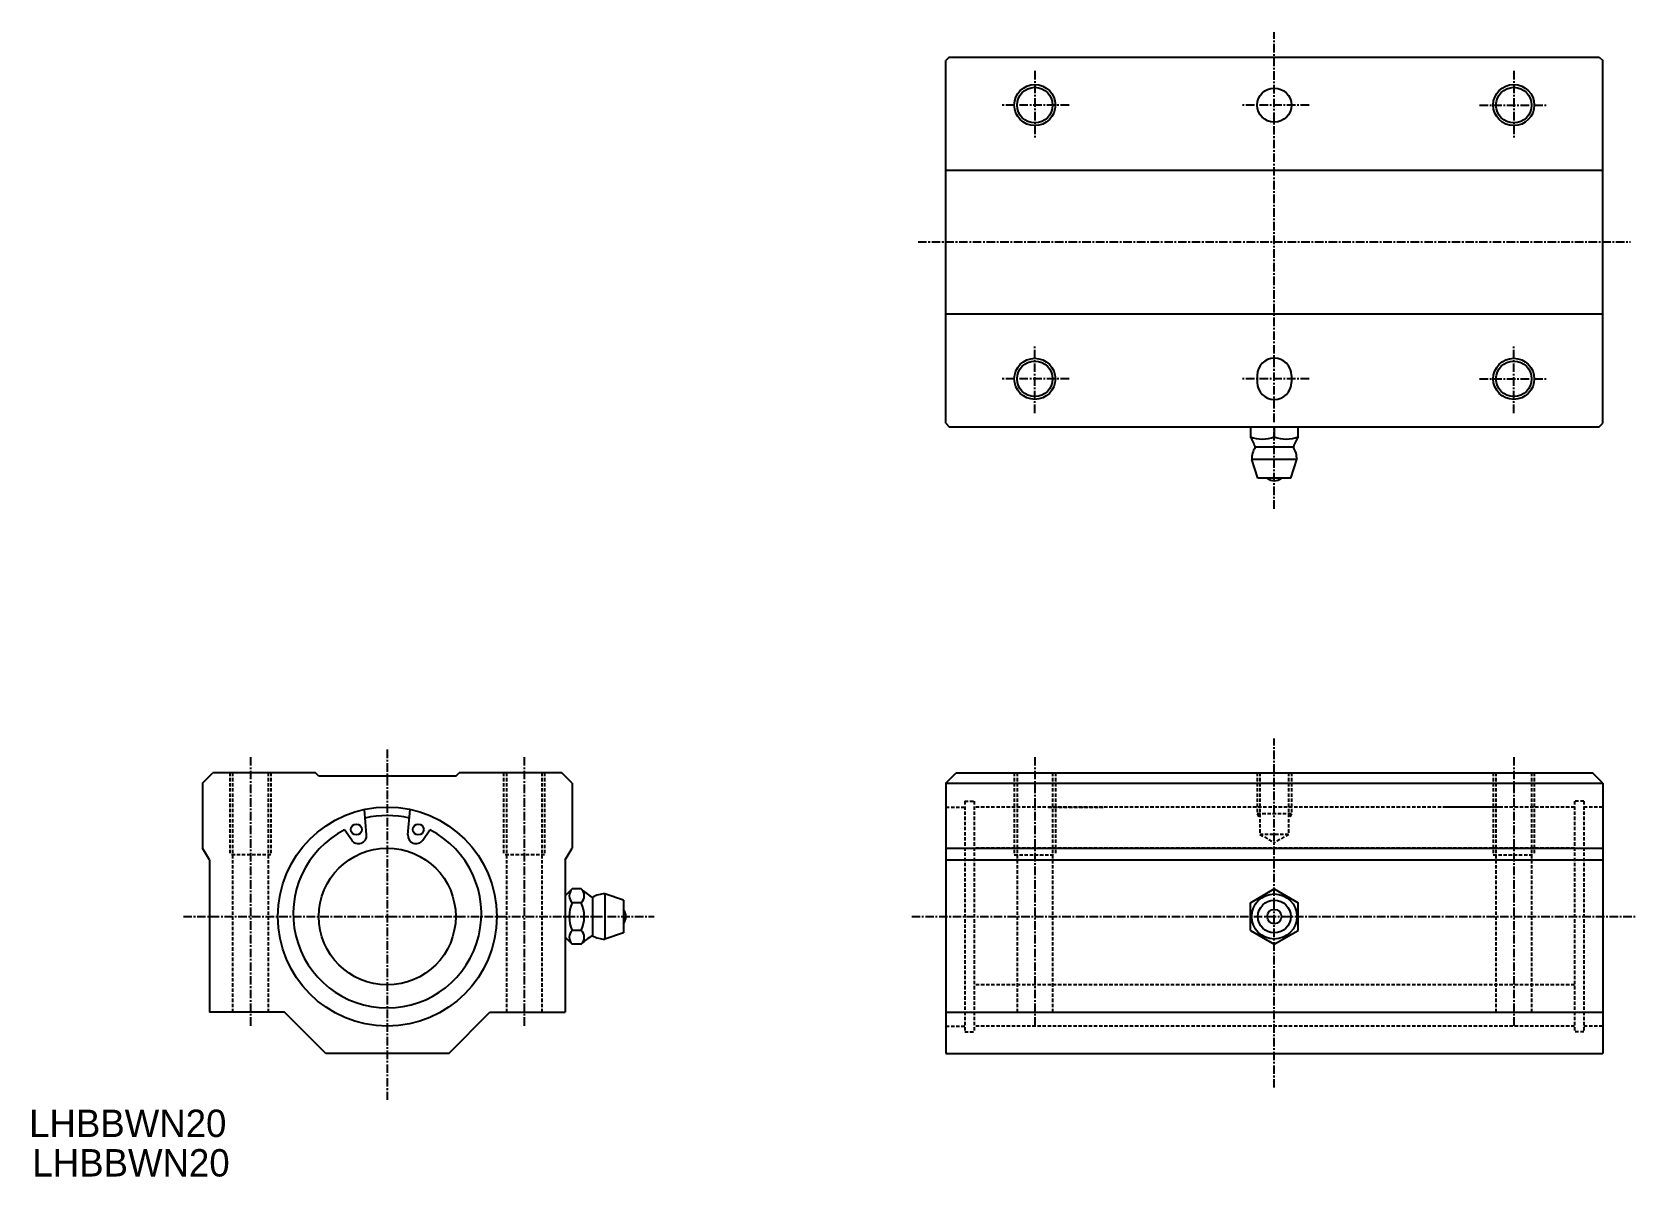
# Model space of a CAD drawing. Extents: x 46 to 281, y 21 to 188.
import ezdxf

# ---------------------------------------------------------------- set-up
doc = ezdxf.new("R2010")
doc.units = 0
doc.linetypes.add('CENTER', pattern=[2, 1.25, -0.25, 0.25, -0.25])
doc.linetypes.add('DASHED', pattern=[0.75, 0.5, -0.25])
doc.layers.get('0').update_dxf_attribs({"linetype": 'CONTINUOUS'})
doc.layers.add('CENTER', color=1, linetype='CENTER')

msp = doc.modelspace()

# ---------------------------------------------------------------- linework, layer by layer
at = {"color": 7, "linetype": 'CONTINUOUS'}
for p, q in [((180.52, 184.79), (180.02, 184.29)), ((180.02, 131.29), (180.02, 184.29)), ((180.52, 184.79), (275.52, 184.79)), ((275.52, 184.79), (276.02, 184.29)), ((276.02, 131.29), (276.02, 184.29)), ((180.02, 168.29), (276.02, 168.29)), ((180.02, 147.29), (276.02, 147.29)), ((225.52, 138.29), (225.52, 137.29)), ((230.52, 138.29), (230.52, 137.29)), ((180.02, 131.29), (180.52, 130.79)), ((180.52, 130.79), (275.52, 130.79)), ((224.52, 130.79), (224.52, 129.31)), ((228.02, 130.79), (228.02, 129.31)), ((231.52, 129.31), (231.52, 130.79)), ((275.52, 130.79), (276.02, 131.29)), ((71.38, 78.72), (72.88, 80.22)), ((87.88, 80.22), (72.88, 80.22)), ((80.38, 80.22), (80.38, 80.22)), ((84.13, 80.22), (84.13, 80.22)), ((88.38, 79.72), (87.88, 80.22)), ((108.38, 79.72), (108.88, 80.22)), ((123.88, 80.22), (108.88, 80.22)), ((125.38, 78.72), (123.88, 80.22)), ((180.02, 78.72), (181.52, 80.22)), ((181.52, 80.22), (274.52, 80.22)), ((276.02, 78.72), (274.52, 80.22)), ((71.38, 78.72), (71.38, 69.22)), ((108.38, 79.72), (88.38, 79.72)), ((125.38, 78.72), (125.38, 69.22)), ((180.02, 78.72), (276.02, 78.72)), ((180.02, 78.72), (180.02, 39.22)), ((276.02, 78.72), (276.02, 39.22)), ((95.36, 71.18), (95.03, 74.87)), ((101.4, 71.18), (101.72, 74.87)), ((93.18, 70.39), (92.14, 71.88)), ((103.57, 70.39), (104.61, 71.88)), ((72.38, 67.49), (71.38, 69.22)), ((124.38, 67.49), (125.38, 69.22)), ((180.02, 69.22), (276.02, 69.22)), ((72.38, 67.49), (72.38, 45.22)), ((124.38, 67.49), (124.38, 45.22)), ((180.02, 67.49), (276.02, 67.49)), ((224.52, 61.24), (228.02, 63.26)), ((224.52, 57.2), (224.52, 61.24)), ((228.02, 63.26), (231.52, 61.24)), ((231.52, 57.2), (231.52, 61.24)), ((224.52, 57.2), (228.02, 55.18)), ((228.02, 55.18), (231.52, 57.2)), ((83.38, 45.22), (72.38, 45.22)), ((89.38, 39.22), (83.38, 45.22)), ((107.38, 39.22), (113.38, 45.22)), ((113.38, 45.22), (124.38, 45.22)), ((180.02, 45.22), (276.02, 45.22)), ((107.38, 39.22), (89.38, 39.22)), ((180.02, 39.22), (276.02, 39.22))]:
    msp.add_line(p, q, dxfattribs=at)
at = {"color": 7}
for p, q in [((230.82, 127.79), (225.22, 127.79)), ((231.32, 125.99), (224.72, 125.99)), ((225.62, 123.29), (224.72, 125.99)), ((230.42, 123.29), (231.32, 125.99)), ((226.97, 123.29), (225.62, 123.29)), ((229.07, 123.29), (226.97, 123.29)), ((230.42, 123.29), (229.07, 123.29)), ((125.42, 63.26), (124.38, 62.22)), ((126.72, 63.26), (125.42, 63.26)), ((126.72, 61.24), (125.42, 61.24)), ((128.38, 62.02), (128.38, 56.42)), ((130.18, 62.52), (130.18, 55.92)), ((132.88, 61.62), (130.18, 62.52)), ((132.88, 61.62), (132.88, 60.27)), ((132.88, 60.27), (132.88, 58.17)), ((126.72, 57.2), (125.42, 57.2)), ((132.88, 56.82), (130.18, 55.92)), ((132.88, 58.17), (132.88, 56.82)), ((124.38, 56.22), (125.42, 55.18)), ((126.72, 55.18), (125.42, 55.18))]:
    msp.add_line(p, q, dxfattribs=at)
at = {"color": 3, "linetype": 'DASHED'}
for p, q in [((75.38, 80.22), (75.38, 68.22)), ((75.78, 80.22), (75.78, 45.22)), ((80.98, 80.22), (80.98, 45.22)), ((81.38, 80.22), (81.38, 68.22)), ((115.38, 80.22), (115.38, 68.22)), ((115.78, 80.22), (115.78, 45.22)), ((120.98, 80.22), (120.98, 45.22)), ((121.38, 80.22), (121.38, 68.22)), ((190.02, 80.22), (190.02, 68.22)), ((190.42, 80.22), (190.42, 45.22)), ((195.62, 80.22), (195.62, 45.22)), ((196.02, 80.22), (196.02, 68.22)), ((225.52, 80.22), (225.52, 74.22)), ((225.92, 80.22), (225.92, 71.22)), ((230.12, 80.22), (230.12, 71.22)), ((230.52, 80.22), (230.52, 74.22)), ((260.02, 80.22), (260.02, 68.22)), ((260.42, 80.22), (260.42, 45.22)), ((265.62, 80.22), (265.62, 45.22)), ((266.02, 80.22), (266.02, 68.22)), ((180.02, 75.22), (182.79, 75.22)), ((182.79, 76.07), (182.79, 42.37)), ((182.79, 76.07), (184.14, 76.07)), ((184.14, 76.07), (184.14, 42.37)), ((271.9, 75.22), (184.14, 75.22)), ((195.02, 75.22), (203.02, 75.22)), ((261.02, 75.22), (253.02, 75.22)), ((273.25, 76.07), (271.9, 76.07)), ((271.9, 76.07), (271.9, 42.37)), ((273.25, 76.07), (273.25, 42.37)), ((276.02, 75.22), (273.25, 75.22)), ((225.52, 74.22), (225.87, 73.62)), ((230.52, 74.22), (225.52, 74.22)), ((230.52, 74.22), (230.17, 73.62)), ((230.12, 71.22), (225.92, 71.22)), ((225.92, 71.22), (228.02, 70.01)), ((230.12, 71.22), (228.02, 70.01)), ((81.38, 68.22), (75.38, 68.22)), ((121.38, 68.22), (115.38, 68.22)), ((271.9, 69.22), (184.14, 69.22)), ((190.02, 68.22), (196.02, 68.22)), ((260.02, 68.22), (266.02, 68.22)), ((271.9, 49.22), (184.14, 49.22)), ((180.02, 43.22), (182.79, 43.22)), ((182.79, 42.37), (184.14, 42.37)), ((271.9, 43.22), (184.14, 43.22)), ((273.25, 42.37), (271.9, 42.37)), ((276.02, 43.22), (273.25, 43.22))]:
    msp.add_line(p, q, dxfattribs=at)
at = {"color": 3}
for centre in [(193.02, 177.79), (263.02, 177.79), (193.02, 137.79), (263.02, 137.79)]:
    msp.add_circle(centre, 3, dxfattribs=at)
at = {"color": 7, "linetype": 'CONTINUOUS'}
for centre, radius in [((193.02, 177.79), 2.6), ((228.02, 177.79), 2.5), ((263.02, 177.79), 2.6), ((193.02, 137.79), 2.6), ((263.02, 137.79), 2.6), ((98.38, 59.22), 16), ((93.86, 71.94), 0.8), ((102.9, 71.94), 0.8), ((98.38, 59.22), 10), ((228.02, 59.22), 3.3), ((228.02, 59.22), 2.4), ((228.02, 59.22), 1.05)]:
    msp.add_circle(centre, radius, dxfattribs=at)
for centre, radius, start, end in [((228.02, 138.29), 2.5, 0, 180), ((228.02, 137.29), 2.5, 180, 0), ((226.27, 134.05), 5.06, 249.7455, 290.2545), ((226.27, 134.05), 5.06, 249.7455, 290.2545), ((219.47, 126.07), 6, 16.69, 32.7323), ((229.77, 134.05), 5.06, 249.7455, 290.2545), ((229.77, 134.05), 5.06, 249.7455, 290.2545), ((236.56, 126.07), 6, 147.2677, 163.31), ((98.38, 59.22), 14.75, 77.3385, 102.6615), ((98.38, 59.62), 13.75, 116.9844, 63.0157), ((94.16, 71.08), 1.2, 214.9881, 5.0214), ((102.59, 71.08), 1.2, 174.9786, 325.0119)]:
    msp.add_arc(centre, radius, start, end, dxfattribs=at)
at = {"color": 7}
for centre, radius, start, end in [((228.21, 125.99), 3.49, 148.9518, 180), ((227.83, 125.99), 3.49, 0, 31.0482), ((228.02, 124.47), 1.57, 228.2478, 311.7522), ((126.33, 62.25), 1.36, 131.985, 228.0149), ((129.73, 59.22), 4.76, 154.8911, 205.1089), ((125.81, 62.25), 1.36, 311.9851, 48.015), ((122.41, 59.22), 4.76, 334.8911, 25.1089), ((131.09, 67.38), 6, 225.0047, 243.126), ((130.18, 59.03), 3.49, 90, 121.0482), ((131.7, 59.22), 1.57, 318.2478, 41.7522), ((126.33, 56.19), 1.36, 131.9851, 228.0149), ((125.81, 56.19), 1.36, 311.9851, 48.0149), ((131.09, 51.07), 6, 116.874, 136.757), ((130.18, 59.41), 3.49, 238.9518, 270)]:
    msp.add_arc(centre, radius, start, end, dxfattribs=at)
at = {"color": 7, "linetype": 'CONTINUOUS'}
for p in [(228.02, 140.79), (228.02, 134.79)]:
    msp.add_point(p, dxfattribs=at)
at = {"layer": 'CENTER', "color": 1, "linetype": 'CENTER'}
for p, q in [((228.02, 131.48), (228.02, 188.46)), ((193.02, 182.79), (193.02, 172.79)), ((263.02, 182.79), (263.02, 172.79)), ((198.02, 177.79), (188.02, 177.79)), ((233.11, 177.79), (223.11, 177.79)), ((258.02, 177.79), (268.02, 177.79)), ((175.95, 157.79), (280.08, 157.79)), ((193.02, 132.79), (193.02, 142.79)), ((263.02, 132.79), (263.02, 142.79)), ((198.02, 137.79), (188.02, 137.79)), ((233.11, 137.79), (223.11, 137.79)), ((258.02, 137.79), (268.02, 137.79)), ((228.02, 118.79), (228.02, 130.79)), ((228.02, 34.22), (228.02, 85.22)), ((78.38, 82.52), (78.38, 43.06)), ((98.38, 83.62), (98.38, 32.42)), ((118.38, 82.52), (118.38, 43.06)), ((193.02, 82.52), (193.02, 43.06)), ((263.02, 82.52), (263.02, 43.06)), ((68.58, 59.22), (137.38, 59.22)), ((175.02, 59.22), (281.02, 59.22))]:
    msp.add_line(p, q, dxfattribs=at)

# ---------------------------------------------------------------- texts
at = {"color": 7, "linetype": 'CONTINUOUS'}
for p in [(46.03, 27), (46.51, 21.23)]:
    msp.add_text('LHBBWN20', height=4, dxfattribs=at).set_placement(p)

doc.saveas('drawing.dxf')
